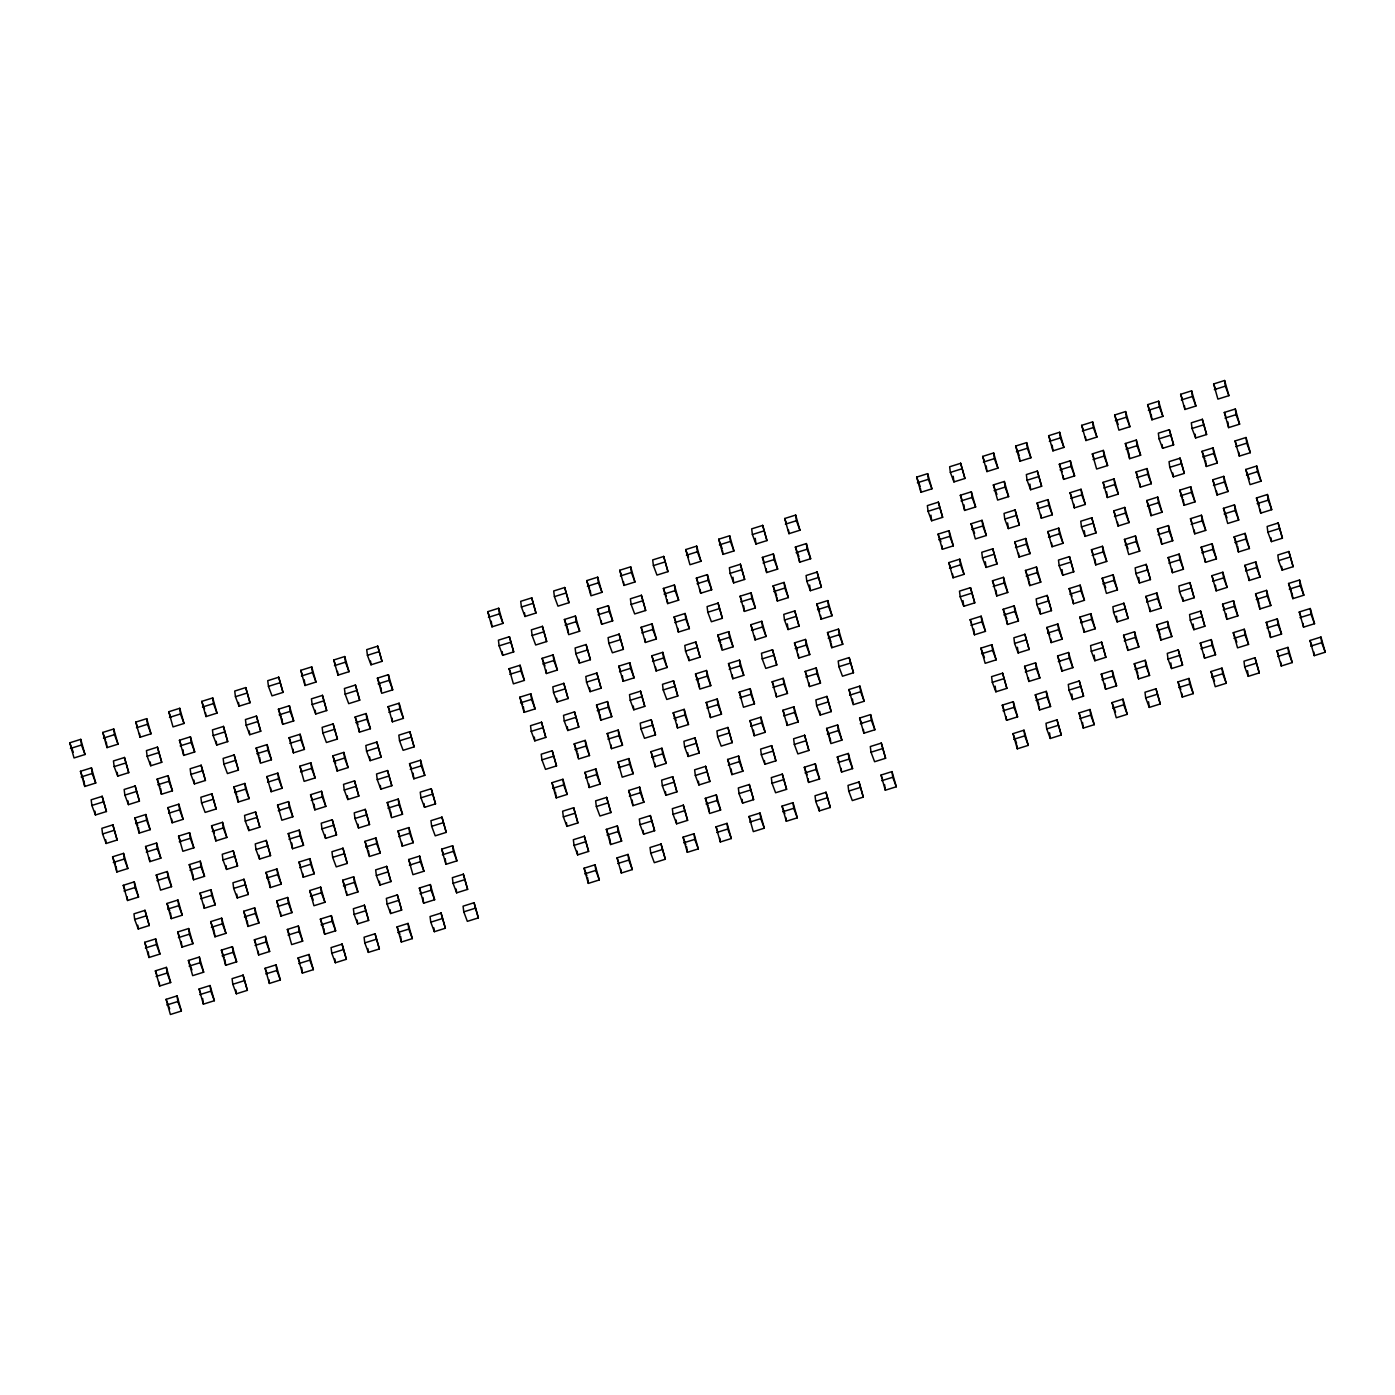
<?xml version="1.0" encoding="UTF-8"?>
<svg xmlns="http://www.w3.org/2000/svg" width="1395" height="1395" viewBox="0 0 1395 1395"><rect width="100%" height="100%" fill="white"/><g stroke="black" fill="none" stroke-linecap="round" stroke-linejoin="round"><path stroke-width="1.5" d="M69.75 742.803L80.753 739.35L85.025 754.503L74.04 757.956L69.75 742.803L73.325 752.306M102.742 732.445L113.745 728.992L118.034 744.163L107.031 747.615L102.742 732.445L105.602 740.047M135.751 722.104L146.737 718.652L151.026 733.805L140.023 737.257L135.751 722.104L137.163 725.906M168.743 711.746L179.746 708.294L184.018 723.464L173.015 726.9L168.743 711.746L170.887 717.448M201.734 701.389L212.737 697.936L217.01 713.107L206.024 716.559L201.734 701.389L204.594 708.991M245.729 687.595L234.726 691.048L235.441 696.698L239.016 706.201L250.019 702.749L245.729 687.595L250.019 702.749M278.721 677.238L267.735 680.69L268.45 686.357L272.008 695.861L283.011 692.408L278.721 677.238L283.011 692.408M300.727 670.332L311.73 666.897L316.002 682.05L304.999 685.503L300.727 670.332L302.157 674.134M333.719 659.992L344.722 656.539L349.012 671.692L338.008 675.145L333.719 659.992L335.149 663.793M377.714 646.181L366.711 649.634L367.426 655.301L371 664.805L382.003 661.352L377.714 646.181L382.003 661.352M487.709 611.69L498.695 608.237L502.985 623.391L491.982 626.843L487.709 611.69L489.139 615.474M531.704 597.88L520.701 601.332L521.416 606.982L524.991 616.485L535.976 613.033L531.704 597.88L535.976 613.033M564.696 587.522L553.693 590.974L554.408 596.642L557.983 606.145L568.986 602.692L564.696 587.522L568.986 602.692M586.685 580.634L597.688 577.181L601.977 592.334L590.974 595.787L586.685 580.634L589.544 588.237M619.694 570.276L630.679 566.823L634.969 581.994L623.966 585.429L619.694 570.276L621.124 574.077M663.689 556.466L652.686 559.918L653.401 565.585L656.975 575.089L667.961 571.636L663.689 556.466L667.961 571.636M685.677 549.578L696.68 546.125L700.97 561.278L689.967 564.731L685.677 549.578L688.537 557.18M718.687 539.22L729.672 535.767L733.962 550.938L722.959 554.39L718.687 539.22L722.244 548.723M762.681 525.427L751.678 528.862L752.393 534.529L755.95 544.033L766.954 540.58L762.681 525.427L766.954 540.58M784.67 518.521L795.673 515.069L799.945 530.222L788.96 533.675L784.67 518.521L786.1 522.323M916.654 477.107L927.658 473.655L931.93 488.825L920.944 492.278L916.654 477.107L920.229 486.611M960.649 463.314L949.646 466.767L950.361 472.417L953.936 481.92L964.939 478.468L960.649 463.314L964.939 478.468M982.655 456.409L993.641 452.956L997.931 468.127L986.928 471.58L982.655 456.409L984.068 460.211M1015.647 446.051L1026.65 442.616L1030.922 457.769L1019.937 461.222L1015.647 446.051L1019.222 455.555M1048.639 435.711L1059.642 432.258L1063.932 447.411L1052.929 450.864L1048.639 435.711L1050.069 439.512M1081.631 425.353L1092.634 421.9L1096.923 437.071L1085.92 440.524L1081.631 425.353L1083.061 429.154M1114.64 415.012L1125.625 411.56L1129.915 426.713L1118.912 430.166L1114.64 415.012L1118.197 424.498M1147.632 404.655L1158.635 401.202L1162.907 416.355L1151.921 419.808L1147.632 404.655L1150.491 412.257M1180.623 394.297L1191.626 390.844L1195.916 406.015L1184.913 409.467L1180.623 394.297L1182.053 398.098M1213.615 383.956L1224.618 380.504L1228.908 395.657L1217.905 399.109L1213.615 383.956L1215.76 389.658M70.465 748.452L81.468 745.017L80.753 739.35M103.457 738.112L114.46 734.659L113.745 728.992M136.466 727.754L147.452 724.301L146.737 718.652M169.458 717.414L180.461 713.961L179.746 708.294M202.449 707.056L213.452 703.603L212.737 697.936M235.441 696.698L246.444 693.245M268.45 686.357L279.436 682.905M301.442 676L312.445 672.547L311.73 666.897M334.434 665.642L345.437 662.189L344.722 656.539M367.426 655.301L378.429 651.849M488.424 617.34L499.41 613.887L498.695 608.237M521.416 606.982L532.419 603.547M554.408 596.642L565.411 593.189M587.4 586.284L598.403 582.831L597.688 577.181M620.409 575.943L631.394 572.491L630.679 566.823M653.401 565.585L664.404 562.133M686.392 555.227L697.395 551.775L696.68 546.125M719.401 544.887L730.387 541.434L729.672 535.767M752.393 534.529L763.396 531.077M785.385 524.171L796.388 520.736L795.673 515.069M917.369 482.775L928.372 479.322L927.658 473.655M950.361 472.417L961.364 468.964M983.37 462.076L994.356 458.624L993.641 452.956M1016.362 451.718L1027.365 448.266L1026.65 442.616M1049.354 441.361L1060.357 437.908L1059.642 432.258M1082.346 431.02L1093.349 427.567L1092.634 421.9M1115.355 420.662L1126.34 417.21L1125.625 411.56M1148.347 410.304L1159.35 406.869L1158.635 401.202M1181.338 399.964L1192.341 396.511L1191.626 390.844M1214.33 389.606L1225.333 386.153L1224.618 380.504M80.457 771.295L91.46 767.86L95.732 783.014L84.746 786.466L80.457 771.295L83.316 778.898M124.451 757.502L113.448 760.955L114.163 766.605L117.738 776.108L128.741 772.656L124.451 757.502L128.741 772.656M157.443 747.145L146.44 750.597L147.155 756.264L150.73 765.768L161.733 762.315L157.443 747.145L161.733 762.315M179.449 740.257L190.435 736.804L194.725 751.957L183.721 755.41L179.449 740.257L180.879 744.058M223.444 726.446L212.441 729.899L213.156 735.566L216.731 745.052L227.716 741.617L223.444 726.446L227.716 741.617M256.436 716.088L245.433 719.541L246.148 725.208L249.722 734.712L260.726 731.259L256.436 716.088L260.726 731.259M278.425 709.201L289.428 705.748L293.717 720.901L282.714 724.354L278.425 709.201L281.284 716.803M322.437 695.39L311.434 698.843L312.149 704.51L315.706 714.013L326.709 710.561L322.437 695.39L326.709 710.561M355.429 685.05L344.425 688.485L345.14 694.152L348.715 703.655L359.701 700.203L355.429 685.05L359.701 700.203M377.417 678.144L388.42 674.692L392.71 689.845L381.707 693.298L377.417 678.144L380.277 685.747M509.402 636.73L498.416 640.183L499.131 645.85L502.688 655.354L513.691 651.901L509.402 636.73L513.691 651.901M542.411 626.39L531.408 629.842L532.123 635.492L535.68 644.996L546.683 641.543L542.411 626.39L546.683 641.543M564.4 619.485L575.403 616.032L579.675 631.203L568.689 634.638L564.4 619.485L567.259 627.087M597.391 609.127L608.394 605.674L612.684 620.845L601.681 624.297L597.391 609.127L598.821 612.928M641.386 595.334L630.4 598.786L631.115 604.436L634.673 613.939L645.676 610.487L641.386 595.334L645.676 610.487M663.392 588.428L674.395 584.976L678.667 600.146L667.682 603.582L663.392 588.428L666.252 596.031M696.384 578.071L707.387 574.635L711.677 589.789L700.674 593.241L696.384 578.071L698.529 583.773M740.379 564.278L729.376 567.73L730.091 573.38L733.665 582.883L744.668 579.431L740.379 564.278L744.668 579.431M762.385 557.372L773.371 553.92L777.66 569.09L766.657 572.543L762.385 557.372L763.815 561.174M795.377 547.032L806.38 543.579L810.652 558.732L799.666 562.185L795.377 547.032L798.951 556.518M938.364 502.165L927.361 505.618L928.076 511.285L931.651 520.771L942.636 517.336L938.364 502.165L942.636 517.336M960.353 495.26L971.356 491.807L975.646 506.978L964.643 510.43L960.353 495.26L961.783 499.061M993.362 484.919L1004.348 481.467L1008.637 496.62L997.634 500.073L993.362 484.919L996.919 494.423M1037.357 471.109L1026.354 474.562L1027.069 480.229L1030.626 489.732L1041.629 486.28L1037.357 471.109L1041.629 486.28M1059.346 464.204L1070.349 460.769L1074.621 475.922L1063.635 479.374L1059.346 464.204L1062.205 471.806M1092.337 453.863L1103.34 450.411L1107.63 465.564L1096.627 469.016L1092.337 453.863L1094.482 459.565M1125.346 443.505L1136.332 440.053L1140.622 455.223L1129.619 458.676L1125.346 443.505L1128.189 451.108M1169.341 429.712L1158.338 433.165L1159.053 438.815L1162.61 448.318L1173.613 444.865L1169.341 429.712L1173.613 444.865M1202.333 419.354L1191.33 422.807L1192.045 428.474L1195.62 437.96L1206.605 434.525L1202.333 419.354L1206.605 434.525M1224.322 412.449L1235.325 408.997L1239.614 424.167L1228.611 427.62L1224.322 412.449L1225.752 416.251M81.172 776.963L92.175 773.51L91.46 767.86M114.163 766.605L125.166 763.17M147.155 756.264L158.158 752.812M180.164 745.906L191.15 742.454L190.435 736.804M213.156 735.566L224.159 732.113M246.148 725.208L257.151 721.756M279.139 714.85L290.143 711.398L289.428 705.748M312.149 704.51L323.152 701.057M345.14 694.152L356.144 690.699M378.132 683.794L389.135 680.359L388.42 674.692M499.131 645.85L510.117 642.397M532.123 635.492L543.126 632.04M565.114 625.134L576.118 621.699L575.403 616.032M598.106 614.794L609.109 611.341L608.394 605.674M631.115 604.436L642.101 600.983M664.107 594.096L675.11 590.643L674.395 584.976M697.099 583.738L708.102 580.285L707.387 574.635M730.091 573.38L741.094 569.927M763.1 563.039L774.086 559.587L773.371 553.92M796.092 552.682L807.095 549.229L806.38 543.579M928.076 511.285L939.079 507.832M961.068 500.927L972.071 497.474L971.356 491.807M994.077 490.569L1005.063 487.117L1004.348 481.467M1027.069 480.229L1038.072 476.776M1060.06 469.871L1071.064 466.418L1070.349 460.769M1093.052 459.513L1104.055 456.078L1103.34 450.411M1126.061 449.173L1137.047 445.72L1136.332 440.053M1159.053 438.815L1170.056 435.362M1192.045 428.474L1203.048 425.022M1225.037 418.116L1236.04 414.664L1235.325 408.997M102.166 796.353L91.163 799.806L91.878 805.473L95.435 814.976L106.438 811.524L102.166 796.353L106.438 811.524M135.158 786.013L124.155 789.465L124.87 795.115L128.445 804.619L139.43 801.166L135.158 786.013L139.43 801.166M157.147 779.107L168.15 775.655L172.439 790.808L161.436 794.261L157.147 779.107L160.006 786.71M201.142 765.297L190.156 768.75L190.871 774.417L194.428 783.92L205.431 780.468L201.142 765.297L205.431 780.468M234.151 754.957L223.148 758.409L223.863 764.059L227.437 773.562L238.423 770.11L234.151 754.957L238.423 770.11M256.139 748.051L267.142 744.599L271.432 759.769L260.429 763.204L256.139 748.051L258.999 755.654M289.131 737.693L300.134 734.241L304.424 749.411L293.421 752.864L289.131 737.693L290.561 741.495M333.126 723.9L322.14 727.353L322.855 733.003L326.413 742.506L337.416 739.054L333.126 723.9L337.416 739.054M355.132 716.995L366.135 713.542L370.407 728.713L359.422 732.166L355.132 716.995L357.992 724.598M388.124 706.637L399.127 703.202L403.417 718.355L392.413 721.808L388.124 706.637L389.554 710.439M509.105 668.693L520.108 665.241L524.398 680.394L513.395 683.846L509.105 668.693L511.25 674.395M542.114 658.335L553.1 654.883L557.39 670.053L546.387 673.506L542.114 658.335L544.957 665.938M586.109 644.542L575.106 647.995L575.821 653.645L579.396 663.148L590.381 659.695L586.109 644.542L590.381 659.695M619.101 634.184L608.098 637.637L608.813 643.304L612.388 652.79L623.391 649.355L619.101 634.184L623.391 649.355M641.107 627.279L652.093 623.827L656.382 638.997L645.379 642.45L641.107 627.279L642.52 631.081M674.099 616.939L685.102 613.486L689.374 628.639L678.371 632.092L674.099 616.939L675.529 620.74M718.094 603.128L707.091 606.581L707.806 612.248L711.38 621.751L722.366 618.299L718.094 603.128L722.366 618.299M740.082 596.223L751.085 592.788L755.375 607.941L744.372 611.394L740.082 596.223L741.512 600.024M773.092 585.883L784.077 582.43L788.367 597.583L777.364 601.036L773.092 585.883L776.649 595.386M817.086 572.072L806.083 575.525L806.798 581.192L810.356 590.695L821.359 587.243L817.086 572.072L821.359 587.243M938.068 534.128L949.071 530.675L953.343 545.829L942.357 549.281L938.068 534.128L940.928 541.731M971.059 523.77L982.063 520.318L986.352 535.488L975.349 538.923L971.059 523.77L974.634 533.274M1015.054 509.96L1004.051 513.412L1004.766 519.079L1008.341 528.583L1019.344 525.13L1015.054 509.96L1019.344 525.13M1037.06 503.072L1048.046 499.619L1052.336 514.772L1041.333 518.225L1037.06 503.072L1038.49 506.873M1070.052 492.714L1081.055 489.261L1085.327 504.432L1074.342 507.885L1070.052 492.714L1072.197 498.416M1103.044 482.356L1114.047 478.921L1118.337 494.074L1107.334 497.527L1103.044 482.356L1104.474 486.157M1136.036 472.016L1147.039 468.563L1151.328 483.716L1140.325 487.169L1136.036 472.016L1137.466 475.817M1180.048 458.205L1169.045 461.658L1169.76 467.325L1173.317 476.828L1184.32 473.376L1180.048 458.205L1184.32 473.376M1202.037 451.317L1213.04 447.865L1217.312 463.018L1206.326 466.471L1202.037 451.317L1204.896 458.92M1235.028 440.959L1246.031 437.507L1250.321 452.678L1239.318 456.113L1235.028 440.959L1236.458 444.761M91.878 805.473L102.881 802.02M124.87 795.115L135.873 791.662M157.862 784.757L168.865 781.322L168.15 775.655M190.871 774.417L201.857 770.964M223.863 764.059L234.866 760.606M256.854 753.718L267.857 750.266L267.142 744.599M289.846 743.361L300.849 739.908L300.134 734.241M322.855 733.003L333.841 729.55M355.847 722.662L366.85 719.21L366.135 713.542M388.839 712.304L399.842 708.852L399.127 703.202M509.82 674.343L520.823 670.908L520.108 665.241M542.829 664.003L553.832 660.55L553.1 654.883M575.821 653.645L586.824 650.192M608.813 643.304L619.816 639.852M641.822 632.946L652.808 629.494L652.093 623.827M674.814 622.588L685.817 619.136L685.102 613.486M707.806 612.248L718.809 608.795M740.797 601.89L751.8 598.438L751.085 592.788M773.806 591.532L784.792 588.08L784.077 582.43M806.798 581.192L817.801 577.739M938.783 539.778L949.786 536.325L949.071 530.675M971.774 529.437L982.778 525.985L982.063 520.318M1004.766 519.079L1015.769 515.627M1037.775 508.722L1048.761 505.269L1048.046 499.619M1070.767 498.381L1081.77 494.929L1081.055 489.261M1103.759 488.023L1114.762 484.571L1114.047 478.921M1136.751 477.665L1147.754 474.23L1147.039 468.563M1169.76 467.325L1180.763 463.872M1202.752 456.967L1213.755 453.514L1213.04 447.865M1235.743 446.627L1246.746 443.174L1246.031 437.507M112.855 824.864L101.87 828.316L102.585 833.966L106.142 843.469L117.145 840.017L112.855 824.864L117.145 840.017M134.862 817.958L145.865 814.506L150.137 829.676L139.151 833.129L134.862 817.958L137.721 825.561M167.853 807.618L178.856 804.165L183.146 819.318L172.143 822.771L167.853 807.618L169.283 811.419M211.848 793.807L200.863 797.26L201.577 802.927L205.135 812.413L216.138 808.978L211.848 793.807L216.138 808.978M233.854 786.902L244.857 783.449L249.13 798.62L238.126 802.073L233.854 786.902L236.697 794.505M266.846 776.562L277.849 773.109L282.121 788.262L271.136 791.715L266.846 776.562L268.276 780.363M299.838 766.204L310.841 762.751L315.13 777.922L304.127 781.357L299.838 766.204L301.983 771.906M332.847 755.846L343.833 752.411L348.122 767.564L337.119 771.016L332.847 755.846L335.689 763.449M376.842 742.053L365.839 745.505L366.554 751.155L370.111 760.659L381.114 757.206L376.842 742.053L381.114 757.206M409.834 731.695L398.83 735.148L399.545 740.815L403.12 750.318L414.106 746.866L409.834 731.695L414.106 746.866M519.812 697.186L530.815 693.751L535.105 708.904L524.101 712.357L519.812 697.186L522.672 704.789M563.807 683.393L552.821 686.846L553.536 692.495L557.093 701.999L568.096 698.546L563.807 683.393L568.096 698.546M596.816 673.035L585.813 676.488L586.528 682.155L590.102 691.658L601.088 688.206L596.816 673.035L601.088 688.206M618.805 666.147L629.808 662.695L634.097 677.848L623.094 681.301L618.805 666.147L620.234 669.949M651.796 655.789L662.799 652.337L667.089 667.507L656.086 670.943L651.796 655.789L653.226 659.591M695.791 641.979L684.806 645.432L685.52 651.099L689.078 660.602L700.081 657.15L695.791 641.979L700.081 657.15M717.797 635.091L728.8 631.639L733.072 646.792L722.087 650.244L717.797 635.091L720.657 642.694M750.789 624.733L761.792 621.281L766.082 636.451L755.079 639.904L750.789 624.733L752.934 630.435M794.784 610.94L783.781 614.375L784.496 620.043L788.07 629.546L799.073 626.093L794.784 610.94L799.073 626.093M816.79 604.035L827.793 600.582L832.065 615.736L821.062 619.188L816.79 604.035L819.632 611.638M948.774 562.621L959.777 559.168L964.05 574.339L953.047 577.792L948.774 562.621L950.919 568.323M992.769 548.828L981.766 552.281L982.481 557.93L986.056 567.434L997.041 563.981L992.769 548.828L997.041 563.981M1014.758 541.923L1025.761 538.47L1030.051 553.641L1019.047 557.076L1014.758 541.923L1016.188 545.724M1047.767 531.565L1058.753 528.13L1063.042 543.283L1052.039 546.735L1047.767 531.565L1049.894 537.267M1091.762 517.772L1080.759 521.224L1081.474 526.874L1085.048 536.378L1096.034 532.925L1091.762 517.772L1096.034 532.925M1113.751 510.866L1124.754 507.414L1129.043 522.584L1118.04 526.037L1113.751 510.866L1115.18 514.668M1146.742 500.526L1157.745 497.073L1162.035 512.227L1151.032 515.679L1146.742 500.526L1150.317 510.012M1179.751 490.168L1190.737 486.715L1195.027 501.869L1184.024 505.321L1179.751 490.168L1182.594 497.771M1212.743 479.81L1223.746 476.358L1228.018 491.528L1217.033 494.981L1212.743 479.81L1214.173 483.612M1245.735 469.47L1256.738 466.017L1261.028 481.17L1250.025 484.623L1245.735 469.47L1249.31 478.973M102.585 833.966L113.57 830.531M135.577 823.625L146.58 820.173L145.865 814.506M168.568 813.268L179.571 809.815L178.856 804.165M201.577 802.927L212.563 799.475M234.569 792.569L245.572 789.117L244.857 783.449M267.561 782.211L278.564 778.759L277.849 773.109M300.553 771.871L311.556 768.418L310.841 762.751M333.562 761.513L344.548 758.06L343.833 752.411M366.554 751.155L377.557 747.703M399.545 740.815L410.548 737.362M520.527 702.853L531.53 699.401L530.815 693.751M553.536 692.495L564.522 689.06M586.528 682.155L597.531 678.702M619.519 671.797L630.523 668.344L629.808 662.695M652.511 661.457L663.514 658.004L662.799 652.337M685.52 651.099L696.506 647.646M718.512 640.741L729.515 637.288L728.8 631.639M751.504 630.4L762.507 626.948L761.792 621.281M784.496 620.043L795.499 616.59M817.505 609.685L828.508 606.25L827.793 600.582M949.489 568.288L960.492 564.836L959.777 559.168M982.481 557.93L993.484 554.478M1015.473 547.59L1026.476 544.137L1025.761 538.47M1048.482 537.232L1059.468 533.779L1058.753 528.13M1081.474 526.874L1092.477 523.421M1114.466 516.534L1125.469 513.081L1124.754 507.414M1147.457 506.176L1158.46 502.723L1157.745 497.073M1180.466 495.818L1191.452 492.383L1190.737 486.715M1213.458 485.477L1224.461 482.025L1223.746 476.358M1246.45 475.12L1257.453 471.667L1256.738 466.017M112.576 856.809L123.562 853.374L127.852 868.527L116.849 871.98L112.576 856.809L115.419 864.412M145.568 846.469L156.571 843.016L160.843 858.169L149.858 861.622L145.568 846.469L146.998 850.27M178.56 836.111L189.563 832.658L193.853 847.829L182.85 851.281L178.56 836.111L180.705 841.813M211.552 825.77L222.555 822.318L226.844 837.471L215.841 840.923L211.552 825.77L214.411 833.356M255.547 811.96L244.561 815.412L245.276 821.08L248.833 830.566L259.836 827.13L255.547 811.96L259.836 827.13M277.553 805.054L288.556 801.602L292.828 816.772L281.842 820.225L277.553 805.054L279.697 810.757M310.544 794.714L321.548 791.261L325.837 806.415L314.834 809.867L310.544 794.714L311.974 798.515M354.539 780.904L343.536 784.356L344.251 790.023L347.826 799.527L358.829 796.074L354.539 780.904L358.829 796.074M387.531 770.563L376.545 773.998L377.26 779.665L380.818 789.169L391.821 785.716L387.531 770.563L391.821 785.716M409.537 763.658L420.54 760.205L424.812 775.358L413.827 778.811L409.537 763.658L410.967 767.459M541.522 722.244L530.519 725.696L531.233 731.364L534.808 740.867L545.811 737.414L541.522 722.244L545.811 737.414M574.513 711.903L563.528 715.356L564.243 721.006L567.8 730.509L578.803 727.057L574.513 711.903L578.803 727.057M596.519 704.998L607.522 701.545L611.795 716.699L600.792 720.151L596.519 704.998L599.379 712.601M640.514 691.188L629.511 694.64L630.226 700.307L633.801 709.811L644.786 706.358L640.514 691.188L644.786 706.358M673.506 680.847L662.503 684.3L663.218 689.95L666.793 699.453L677.796 696L673.506 680.847L677.796 696M695.512 673.942L706.498 670.489L710.787 685.66L699.784 689.095L695.512 673.942L698.354 681.545M728.504 663.584L739.507 660.131L743.779 675.302L732.793 678.755L728.504 663.584L729.934 667.385M772.499 649.791L761.496 653.244L762.211 658.893L765.785 668.397L776.788 664.944L772.499 649.791L776.788 664.944M794.487 642.886L805.49 639.433L809.78 654.604L798.777 658.056L794.487 642.886L797.347 650.489M827.497 632.528L838.482 629.093L842.772 644.246L831.769 647.698L827.497 632.528L831.054 642.031M970.467 587.679L959.481 591.131L960.196 596.798L963.753 606.284L974.756 602.849L970.467 587.679L974.756 602.849M992.473 580.773L1003.476 577.321L1007.748 592.491L996.762 595.944L992.473 580.773L993.903 584.575M1025.465 570.433L1036.468 566.98L1040.757 582.133L1029.754 585.586L1025.465 570.433L1029.039 579.936M1069.459 556.622L1058.474 560.075L1059.189 565.742L1062.746 575.246L1073.749 571.793L1069.459 556.622L1073.749 571.793M1091.465 549.717L1102.468 546.282L1106.741 561.435L1095.738 564.888L1091.465 549.717L1092.895 553.519M1124.457 539.377L1135.46 535.924L1139.732 551.077L1128.747 554.53L1124.457 539.377L1128.032 548.88M1157.449 529.019L1168.452 525.566L1172.742 540.737L1161.739 544.189L1157.449 529.019L1158.879 532.82M1190.458 518.678L1201.444 515.226L1205.733 530.379L1194.73 533.832L1190.458 518.678L1191.871 522.462M1223.45 508.321L1234.453 504.868L1238.725 520.021L1227.722 523.474L1223.45 508.321L1227.007 517.824M1256.442 497.963L1267.445 494.51L1271.717 509.681L1260.731 513.133L1256.442 497.963L1259.301 505.565M113.291 862.476L124.277 859.024L123.562 853.374M146.283 852.118L157.286 848.683L156.571 843.016M179.275 841.778L190.278 838.325L189.563 832.658M212.267 831.42L223.27 827.967L222.555 822.318M245.276 821.08L256.262 817.627M278.268 810.722L289.271 807.269L288.556 801.602M311.259 800.364L322.262 796.911L321.548 791.261M344.251 790.023L355.254 786.571M377.26 779.665L388.246 776.213M410.252 769.308L421.255 765.872L420.54 760.205M531.233 731.364L542.236 727.911M564.243 721.006L575.228 717.553M597.234 710.648L608.237 707.213L607.522 701.545M630.226 700.307L641.229 696.855M663.218 689.95L674.221 686.497M696.227 679.609L707.213 676.156L706.498 670.489M729.219 669.251L740.222 665.799L739.507 660.131M762.211 658.893L773.214 655.441M795.202 648.553L806.205 645.1L805.49 639.433M828.211 638.195L839.197 634.742L838.482 629.093M960.196 596.798L971.182 593.346M993.188 586.441L1004.191 582.988L1003.476 577.321M1026.179 576.083L1037.182 572.63L1036.468 566.98M1059.189 565.742L1070.174 562.29M1092.18 555.384L1103.183 551.932L1102.468 546.282M1125.172 545.026L1136.175 541.591L1135.46 535.924M1158.164 534.686L1169.167 531.233L1168.452 525.566M1191.173 524.328L1202.159 520.876L1201.444 515.226M1224.165 513.97L1235.168 510.535L1234.453 504.868M1257.157 503.63L1268.16 500.177L1267.445 494.51M123.283 885.319L134.269 881.867L138.558 897.037L127.555 900.49L123.283 885.319L124.696 889.121M156.275 874.979L167.278 871.526L171.55 886.679L160.547 890.132L156.275 874.979L158.42 880.663M189.267 864.621L200.27 861.168L204.542 876.322L193.556 879.774L189.267 864.621L192.126 872.224M233.261 850.81L222.258 854.263L222.973 859.93L226.548 869.434L237.551 865.981L233.261 850.81L237.551 865.981M266.253 840.47L255.268 843.923L255.983 849.572L259.54 859.076L270.543 855.623L266.253 840.47L270.543 855.623M288.259 833.565L299.262 830.112L303.535 845.283L292.531 848.718L288.259 833.565L289.689 837.366M332.254 819.754L321.251 823.207L321.966 828.874L325.541 838.378L336.526 834.925L332.254 819.754L336.526 834.925M365.246 809.414L354.243 812.866L354.958 818.516L358.532 828.02L369.535 824.567L365.246 809.414L369.535 824.567M387.252 802.509L398.238 799.056L402.527 814.227L391.524 817.679L387.252 802.509L390.094 810.111M431.247 788.716L420.244 792.151L420.959 797.818L424.533 807.321L435.519 803.869L431.247 788.716L435.519 803.869M552.228 750.754L541.225 754.207L541.94 759.856L545.515 769.36L556.518 765.907L552.228 750.754L556.518 765.907M574.217 743.849L585.22 740.396L589.51 755.567L578.506 759.019L574.217 743.849L577.077 751.452M607.226 733.508L618.212 730.056L622.501 745.209L611.498 748.662L607.226 733.508L608.656 737.31M651.221 719.698L640.218 723.151L640.933 728.8L644.507 738.304L655.493 734.869L651.221 719.698L655.493 734.869M673.21 712.793L684.213 709.34L688.502 724.511L677.499 727.963L673.21 712.793L676.069 720.395M706.219 702.452L717.204 699L721.494 714.153L710.491 717.605L706.219 702.452L707.631 706.254M739.211 692.094L750.214 688.642L754.486 703.812L743.483 707.248L739.211 692.094L741.355 697.796M772.202 681.736L783.205 678.301L787.477 693.454L776.492 696.907L772.202 681.736L773.632 685.538M805.194 671.396L816.197 667.943L820.487 683.097L809.484 686.549L805.194 671.396L807.339 677.098M849.189 657.586L838.203 661.038L838.918 666.705L842.475 676.209L853.478 672.756L849.189 657.586L853.478 672.756M970.188 619.642L981.173 616.189L985.463 631.342L974.46 634.795L970.188 619.642L971.6 623.443M1003.179 609.284L1014.182 605.831L1018.455 621.002L1007.469 624.437L1003.179 609.284L1006.754 618.787M1047.174 595.473L1036.171 598.926L1036.886 604.593L1040.461 614.096L1051.464 610.644L1047.174 595.473L1051.464 610.644M1069.163 588.585L1080.166 585.133L1084.456 600.286L1073.452 603.739L1069.163 588.585L1072.023 596.188M1102.172 578.227L1113.158 574.775L1117.447 589.945L1106.444 593.398L1102.172 578.227L1105.729 587.731M1146.167 564.434L1135.164 567.87L1135.879 573.537L1139.453 583.04L1150.439 579.588L1146.167 564.434L1150.439 579.588M1168.156 557.529L1179.159 554.077L1183.448 569.23L1172.445 572.682L1168.156 557.529L1169.585 561.331M1201.147 547.171L1212.15 543.719L1216.44 558.889L1205.437 562.342L1201.147 547.171L1203.292 552.873M1234.156 536.831L1245.142 533.378L1249.432 548.531L1238.429 551.984L1234.156 536.831L1236.999 544.416M1278.151 523.02L1267.148 526.473L1267.863 532.14L1271.438 541.626L1282.424 538.191L1278.151 523.02L1282.424 538.191M123.998 890.986L134.984 887.534L134.269 881.867M156.99 880.629L167.993 877.176L167.278 871.526M189.982 870.271L200.985 866.836L200.27 861.168M222.973 859.93L233.976 856.478M255.983 849.572L266.968 846.12M288.974 839.232L299.977 835.779L299.262 830.112M321.966 828.874L332.969 825.422M354.958 818.516L365.961 815.064M387.967 808.176L398.953 804.723L398.238 799.056M420.959 797.818L431.962 794.365M541.94 759.856L552.943 756.421M574.932 749.516L585.935 746.063L585.22 740.396M607.941 739.158L618.927 735.706L618.212 730.056M640.933 728.8L651.936 725.365M673.924 718.46L684.928 715.007L684.213 709.34M706.934 708.102L717.919 704.649L717.204 699M739.925 697.762L750.928 694.309L750.214 688.642M772.917 687.404L783.92 683.951L783.205 678.301M805.909 677.046L816.912 673.593L816.197 667.943M838.918 666.705L849.904 663.253M970.903 625.291L981.888 621.839L981.173 616.189M1003.894 614.951L1014.897 611.498L1014.182 605.831M1036.886 604.593L1047.889 601.14M1069.878 594.235L1080.881 590.783L1080.166 585.133M1102.887 583.895L1113.873 580.442L1113.158 574.775M1135.879 573.537L1146.882 570.084M1168.87 563.179L1179.874 559.744L1179.159 554.077M1201.862 552.838L1212.865 549.386L1212.15 543.719M1234.871 542.481L1245.857 539.028L1245.142 533.378M1267.863 532.14L1278.866 528.688M144.975 910.377L133.972 913.83L134.687 919.479L138.262 928.983L149.265 925.53L144.975 910.377L149.265 925.53M166.982 903.472L177.967 900.019L182.257 915.19L171.254 918.642L166.982 903.472L169.824 911.074M199.973 893.131L210.976 889.679L215.248 904.832L204.263 908.284L199.973 893.131L201.403 896.915M243.968 879.321L232.965 882.773L233.68 888.423L237.255 897.927L248.258 894.474L243.968 879.321L248.258 894.474M265.957 872.416L276.96 868.963L281.249 884.134L270.246 887.586L265.957 872.416L268.816 880.018M298.966 862.075L309.952 858.622L314.241 873.776L303.238 877.228L298.966 862.075L300.396 865.876M342.961 848.265L331.958 851.717L332.673 857.384L336.247 866.87L347.233 863.435L342.961 848.265L347.233 863.435M364.949 841.359L375.952 837.924L380.242 853.077L369.239 856.53L364.949 841.359L367.809 848.962M397.959 831.019L408.944 827.566L413.234 842.719L402.231 846.172L397.959 831.019L399.371 834.82M441.953 817.208L430.95 820.661L431.665 826.328L435.223 835.832L446.226 832.379L441.953 817.208L446.226 832.379M551.932 782.7L562.935 779.264L567.207 794.418L556.221 797.87L551.932 782.7L554.792 790.302M584.923 772.359L595.927 768.907L600.216 784.06L589.213 787.512L584.923 772.359L586.353 776.161M617.933 762.001L628.918 758.549L633.208 773.719L622.205 777.172L617.933 762.001L620.06 767.703M650.924 751.661L661.928 748.208L666.2 763.361L655.214 766.814L650.924 751.661L653.784 759.246M694.919 737.85L683.916 741.303L684.631 746.97L688.206 756.456L699.209 753.021L694.919 737.85L699.209 753.021M727.911 727.492L716.908 730.945L717.623 736.612L721.198 746.116L732.201 742.663L727.911 727.492L732.201 742.663M749.917 720.605L760.903 717.152L765.192 732.305L754.189 735.758L749.917 720.605L751.347 724.406M782.909 710.247L793.912 706.794L798.184 721.965L787.198 725.417L782.909 710.247L784.339 714.048M826.904 696.454L815.901 699.889L816.616 705.556L820.19 715.06L831.193 711.607L826.904 696.454L831.193 711.607M848.892 689.548L859.895 686.096L864.185 701.249L853.182 704.702L848.892 689.548L850.322 693.35M980.894 648.134L991.88 644.682L996.169 659.852L985.166 663.305L980.894 648.134L984.451 657.638M1024.889 634.341L1013.886 637.794L1014.601 643.444L1018.158 652.947L1029.161 649.495L1024.889 634.341L1029.161 649.495M1046.878 627.436L1057.881 623.983L1062.153 639.154L1051.167 642.589L1046.878 627.436L1049.737 635.039M1079.869 617.078L1090.873 613.643L1095.162 628.796L1084.159 632.249L1079.869 617.078L1082.014 622.78M1123.864 603.285L1112.879 606.738L1113.594 612.388L1117.151 621.891L1128.154 618.438L1123.864 603.285L1128.154 618.438M1145.87 596.38L1156.874 592.927L1161.146 608.098L1150.143 611.551L1145.87 596.38L1147.3 600.181M1189.865 582.587L1178.862 586.022L1179.577 591.689L1183.152 601.193L1194.137 597.74L1189.865 582.587L1194.137 597.74M1211.854 575.682L1222.857 572.229L1227.147 587.382L1216.144 590.835L1211.854 575.682L1213.284 579.483M1244.863 565.324L1255.849 561.871L1260.138 577.042L1249.135 580.494L1244.863 565.324L1246.276 569.125M1288.858 551.531L1277.855 554.983L1278.57 560.633L1282.144 570.136L1293.13 566.684L1288.858 551.531L1293.13 566.684M134.687 919.479L145.69 916.027M167.696 909.139L178.682 905.686L177.967 900.019M200.688 898.781L211.691 895.328L210.976 889.679M233.68 888.423L244.683 884.988M266.672 878.083L277.675 874.63L276.96 868.963M299.681 867.725L310.684 864.272L309.952 858.622M332.673 857.384L343.676 853.932M365.664 847.027L376.667 843.574L375.952 837.924M398.674 836.669L409.659 833.216L408.944 827.566M431.665 826.328L442.668 822.876M552.647 788.367L563.65 784.914L562.935 779.264M585.638 778.009L596.642 774.574L595.927 768.907M618.648 767.668L629.633 764.216L628.918 758.549M651.639 757.311L662.642 753.858L661.928 748.208M684.631 746.97L695.634 743.518M717.623 736.612L728.626 733.16M750.632 726.254L761.618 722.802L760.903 717.152M783.624 715.914L794.627 712.461L793.912 706.794M816.616 705.556L827.619 702.103M849.607 695.198L860.61 691.746L859.895 686.096M981.609 653.802L992.595 650.349L991.88 644.682M1014.601 643.444L1025.604 639.991M1047.593 633.103L1058.596 629.651L1057.881 623.983M1080.584 622.745L1091.587 619.293L1090.873 613.643M1113.594 612.388L1124.579 608.935M1146.585 602.047L1157.588 598.594L1156.874 592.927M1179.577 591.689L1190.58 588.237M1212.569 581.331L1223.572 577.896L1222.857 572.229M1245.578 570.991L1256.564 567.538L1255.849 561.871M1278.57 560.633L1289.573 557.18M144.679 942.322L155.682 938.887L159.972 954.04L148.969 957.493L144.679 942.322L146.109 946.124M177.688 931.982L188.674 928.529L192.963 943.683L181.96 947.135L177.688 931.982L179.101 935.783M210.68 921.624L221.683 918.172L225.955 933.342L214.952 936.795L210.68 921.624L214.237 931.128M243.672 911.284L254.675 907.831L258.964 922.984L247.961 926.437L243.672 911.284L246.531 918.869M276.663 900.926L287.666 897.473L291.956 912.644L280.953 916.079L276.663 900.926L278.093 904.727M309.673 890.568L320.658 887.115L324.948 902.286L313.945 905.739L309.673 890.568L313.23 900.071M342.664 880.228L353.667 876.775L357.94 891.928L346.954 895.381L342.664 880.228L345.524 887.83M386.659 866.417L375.656 869.87L376.371 875.537L379.946 885.04L390.949 881.588L386.659 866.417L390.949 881.588M408.648 859.512L419.651 856.077L423.94 871.23L412.937 874.682L408.648 859.512L410.793 865.214M441.657 849.171L452.643 845.719L456.932 860.872L445.929 864.325L441.657 849.171L443.087 852.973M573.641 807.757L562.638 811.21L563.353 816.877L566.928 826.381L577.914 822.928L573.641 807.757L577.914 822.928M606.633 797.417L595.63 800.852L596.345 806.519L599.92 816.023L610.923 812.57L606.633 797.417L610.923 812.57M628.639 790.512L639.625 787.059L643.915 802.212L632.911 805.665L628.639 790.512L630.052 794.313M672.634 776.701L661.631 780.154L662.346 785.821L665.903 795.324L676.906 791.872L672.634 776.701L676.906 791.872M705.626 766.361L694.623 769.813L695.338 775.463L698.912 784.966L709.898 781.514L705.626 766.361L709.898 781.514M727.615 759.455L738.618 756.003L742.907 771.173L731.904 774.609L727.615 759.455L729.044 763.257M771.609 745.645L760.624 749.098L761.339 754.765L764.896 764.268L775.899 760.816L771.609 745.645L775.899 760.816M804.619 735.304L793.615 738.757L794.33 744.407L797.888 753.91L808.891 750.458L804.619 735.304L808.891 750.458M826.607 728.399L837.61 724.947L841.9 740.117L830.897 743.57L826.607 728.399L829.467 736.002M859.599 718.041L870.602 714.606L874.892 729.759L863.889 733.212L859.599 718.041L861.744 723.743M1002.587 673.192L991.583 676.645L992.298 682.312L995.873 691.798L1006.876 688.363L1002.587 673.192L1006.876 688.363M1024.593 666.287L1035.578 662.834L1039.868 678.005L1028.865 681.457L1024.593 666.287L1026.022 670.088M1057.584 655.946L1068.587 652.494L1072.86 667.647L1061.874 671.1L1057.584 655.946L1059.729 661.649M1101.579 642.136L1090.576 645.589L1091.291 651.256L1094.866 660.759L1105.869 657.307L1101.579 642.136L1105.869 657.307M1123.568 635.231L1134.571 631.795L1138.861 646.949L1127.857 650.401L1123.568 635.231L1124.998 639.032M1156.577 624.89L1167.563 621.438L1171.852 636.591L1160.849 640.043L1156.577 624.89L1160.134 634.394M1200.572 611.08L1189.569 614.532L1190.284 620.2L1193.858 629.703L1204.844 626.25L1200.572 611.08L1204.844 626.25M1222.561 604.192L1233.564 600.739L1237.853 615.892L1226.85 619.345L1222.561 604.192L1223.99 607.976M1255.57 593.834L1266.555 590.381L1270.845 605.535L1259.842 608.987L1255.57 593.834L1259.127 603.337M1288.562 583.476L1299.565 580.024L1303.837 595.194L1292.834 598.647L1288.562 583.476L1291.421 591.079M145.394 947.99L156.397 944.537L155.682 938.887M178.403 937.632L189.389 934.197L188.674 928.529M211.395 927.291L222.398 923.839L221.683 918.172M244.387 916.933L255.39 913.481L254.675 907.831M277.378 906.593L288.381 903.14L287.666 897.473M310.387 896.235L321.373 892.783L320.658 887.115M343.379 885.877L354.382 882.425L353.667 876.775M376.371 875.537L387.374 872.084M409.363 865.179L420.366 861.726L419.651 856.077M442.372 854.821L453.358 851.368L452.643 845.719M563.353 816.877L574.356 813.424M596.345 806.519L607.348 803.067M629.354 796.161L640.34 792.726L639.625 787.059M662.346 785.821L673.349 782.368M695.338 775.463L706.341 772.01M728.329 765.123L739.333 761.67L738.618 756.003M761.339 754.765L772.324 751.312M794.33 744.407L805.333 740.954M827.322 734.066L838.325 730.614L837.61 724.947M860.314 723.709L871.317 720.256L870.602 714.606M992.298 682.312L1003.301 678.859M1025.308 671.954L1036.293 668.501L1035.578 662.834M1058.299 661.596L1069.302 658.144L1068.587 652.494M1091.291 651.256L1102.294 647.803M1124.283 640.898L1135.286 637.445L1134.571 631.795M1157.292 630.54L1168.295 627.087L1167.563 621.438M1190.284 620.2L1201.287 616.747M1223.275 609.842L1234.279 606.389L1233.564 600.739M1256.285 599.484L1267.27 596.049L1266.555 590.381M1289.276 589.143L1300.279 585.691L1299.565 580.024M155.386 970.833L166.389 967.38L170.678 982.551L159.675 986.003L155.386 970.833L156.815 974.634M188.395 960.475L199.38 957.04L203.67 972.193L192.667 975.646L188.395 960.475L191.952 969.978M221.386 950.134L232.39 946.682L236.662 961.835L225.659 965.288L221.386 950.134L224.229 957.737M254.378 939.777L265.381 936.324L269.653 951.495L258.668 954.947L254.378 939.777L255.808 943.578M287.37 929.436L298.373 925.984L302.663 941.137L291.66 944.589L287.37 929.436L289.515 935.138M320.379 919.078L331.365 915.626L335.654 930.796L324.651 934.231L320.379 919.078L323.221 926.681M364.374 905.268L353.371 908.72L354.086 914.388L357.643 923.891L368.646 920.438L364.374 905.268L368.646 920.438M397.366 894.927L386.363 898.38L387.078 904.03L390.652 913.533L401.638 910.081L397.366 894.927L401.638 910.081M419.354 888.022L430.358 884.569L434.647 899.74L423.644 903.193L419.354 888.022L420.784 891.823M463.349 874.229L452.364 877.664L453.079 883.331L456.636 892.835L467.639 889.382L463.349 874.229L467.639 889.382M584.348 836.268L573.345 839.72L574.06 845.37L577.635 854.873L588.62 851.421L584.348 836.268L588.62 851.421M606.337 829.362L617.34 825.91L621.629 841.08L610.626 844.533L606.337 829.362L609.197 836.965M650.332 815.569L639.328 819.022L640.043 824.672L643.618 834.175L654.621 830.722L650.332 815.569L654.621 830.722M683.323 805.211L672.338 808.664L673.053 814.314L676.61 823.817L687.613 820.365L683.323 805.211L687.613 820.365M705.329 798.306L716.332 794.854L720.605 810.024L709.619 813.477L705.329 798.306L708.189 805.909M749.324 784.513L738.321 787.966L739.036 793.615L742.611 803.119L753.614 799.666L749.324 784.513L753.614 799.666M782.316 774.155L771.313 777.608L772.028 783.275L775.603 792.761L786.606 789.326L782.316 774.155L786.606 789.326M804.322 767.25L815.325 763.797L819.597 778.968L808.594 782.421L804.322 767.25L807.164 774.853M837.314 756.91L848.317 753.457L852.589 768.61L841.603 772.063L837.314 756.91L838.744 760.711M881.309 743.099L870.306 746.552L871.021 752.219L874.595 761.722L885.598 758.27L881.309 743.099L885.598 758.27M1002.29 705.155L1013.293 701.702L1017.583 716.856L1006.58 720.308L1002.29 705.155L1003.72 708.956M1035.299 694.797L1046.285 691.345L1050.574 706.515L1039.571 709.95L1035.299 694.797L1038.856 704.301M1079.294 680.987L1068.291 684.439L1069.006 690.106L1072.563 699.61L1083.566 696.157L1079.294 680.987L1083.566 696.157M1101.283 674.099L1112.286 670.646L1116.575 685.799L1105.572 689.252L1101.283 674.099L1102.713 677.9M1134.274 663.741L1145.278 660.288L1149.567 675.459L1138.564 678.912L1134.274 663.741L1137.849 673.244M1178.269 649.948L1167.284 653.383L1167.999 659.05L1171.556 668.554L1182.559 665.101L1178.269 649.948L1182.559 665.101M1200.275 643.043L1211.278 639.59L1215.551 654.743L1204.565 658.196L1200.275 643.043L1201.705 646.844M1233.267 632.685L1244.27 629.232L1248.56 644.403L1237.557 647.855L1233.267 632.685L1236.842 642.188M1266.259 622.344L1277.262 618.892L1281.552 634.045L1270.549 637.498L1266.259 622.344L1267.689 626.128M1299.268 611.986L1310.254 608.534L1314.543 623.704L1303.54 627.14L1299.268 611.986L1300.698 615.788M156.1 976.5L167.104 973.047L166.389 967.38M189.11 966.142L200.095 962.69L199.38 957.04M222.101 955.784L233.105 952.349L232.39 946.682M255.093 945.444L266.096 941.991L265.381 936.324M288.085 935.086L299.088 931.633L298.373 925.984M321.094 924.745L332.08 921.293L331.365 915.626M354.086 914.388L365.089 910.935M387.078 904.03L398.081 900.577M420.069 893.689L431.072 890.237L430.358 884.569M453.079 883.331L464.064 879.879M574.06 845.37L585.063 841.917M607.052 835.03L618.055 831.577L617.34 825.91M640.043 824.672L651.047 821.219M673.053 814.314L684.038 810.879M706.044 803.973L717.047 800.521L716.332 794.854M739.036 793.615L750.039 790.163M772.028 783.275L783.031 779.822M805.037 772.917L816.04 769.465L815.325 763.797M838.029 762.559L849.032 759.107L848.317 753.457M871.021 752.219L882.024 748.766M1003.005 710.805L1014.008 707.352L1013.293 701.702M1036.014 700.464L1047 697.012L1046.285 691.345M1069.006 690.106L1080.009 686.654M1101.998 679.749L1113.001 676.296L1112.286 670.646M1134.989 669.408L1145.993 665.956L1145.278 660.288M1167.999 659.05L1178.984 655.598M1200.99 648.692L1211.993 645.257L1211.278 639.59M1233.982 638.352L1244.985 634.899L1244.27 629.232M1266.974 627.994L1277.977 624.542L1277.262 618.892M1299.983 617.636L1310.969 614.201L1310.254 608.534M166.092 999.343L177.095 995.89L181.385 1011.044L170.382 1014.496L166.092 999.343L169.667 1008.847M199.084 988.985L210.087 985.533L214.377 1000.703L203.374 1004.156L199.084 988.985L200.514 992.787M243.079 975.192L232.093 978.645L232.808 984.295L236.365 993.798L247.368 990.345L243.079 975.192L247.368 990.345M265.085 968.287L276.088 964.834L280.36 979.987L269.374 983.44L265.085 968.287L267.23 973.989M298.077 957.929L309.08 954.476L313.369 969.647L302.366 973.1L298.077 957.929L299.506 961.73M342.071 944.136L331.068 947.589L331.783 953.238L335.358 962.742L346.361 959.289L342.071 944.136L346.361 959.289M375.063 933.778L364.078 937.231L364.792 942.898L368.35 952.384L379.353 948.949L375.063 933.778L379.353 948.949M397.069 926.873L408.072 923.42L412.345 938.591L401.359 942.043L397.069 926.873L399.929 934.476M441.064 913.08L430.061 916.532L430.776 922.182L434.351 931.686L445.354 928.233L441.064 913.08L445.354 928.233M474.056 902.722L463.07 906.175L463.785 911.842L467.342 921.345L478.345 917.893L474.056 902.722L478.345 917.893M584.052 868.213L595.055 864.778L599.327 879.931L588.324 883.384L584.052 868.213L586.911 875.816M617.043 857.873L628.046 854.42L632.319 869.573L621.333 873.026L617.043 857.873L618.473 861.674M661.038 844.062L650.035 847.515L650.75 853.182L654.325 862.685L665.328 859.233L661.038 844.062L665.328 859.233M683.044 837.174L694.03 833.722L698.32 848.875L687.317 852.328L683.044 837.174L685.887 844.76M716.036 826.817L727.039 823.364L731.311 838.534L720.326 841.97L716.036 826.817L717.466 830.618M749.028 816.459L760.031 813.006L764.32 828.177L753.317 831.629L749.028 816.459L751.173 822.161M782.02 806.118L793.023 802.666L797.312 817.819L786.309 821.271L782.02 806.118L784.879 813.721M826.014 792.308L815.029 795.76L815.744 801.428L819.301 810.913L830.304 807.478L826.014 792.308L830.304 807.478M859.024 781.967L848.02 785.402L848.735 791.07L852.31 800.573L863.296 797.12L859.024 781.967L863.296 797.12M881.012 775.062L892.015 771.609L896.305 786.763L885.302 790.215L881.012 775.062L882.442 778.863M1012.997 733.648L1024 730.195L1028.289 745.366L1017.286 748.819L1012.997 733.648L1016.571 743.151M1056.991 719.855L1045.988 723.308L1046.721 728.957L1050.278 738.461L1061.281 735.008L1056.991 719.855L1061.281 735.008M1078.998 712.95L1090.001 709.497L1094.273 724.668L1083.27 728.103L1078.998 712.95L1080.428 716.751M1111.989 702.592L1122.992 699.139L1127.265 714.31L1116.279 717.762L1111.989 702.592L1115.564 712.095M1155.984 688.799L1144.981 692.251L1145.696 697.901L1149.271 707.404L1160.274 703.952L1155.984 688.799L1160.274 703.952M1177.99 681.893L1188.976 678.441L1193.266 693.611L1182.263 697.064L1177.99 681.893L1180.833 689.496M1210.982 671.536L1221.985 668.1L1226.257 683.254L1215.254 686.706L1210.982 671.536L1214.539 681.039M1254.977 657.742L1243.974 661.195L1244.689 666.845L1248.263 676.348L1259.249 672.896L1254.977 657.742L1259.249 672.896M1276.966 650.837L1287.969 647.385L1292.258 662.555L1281.255 666.008L1276.966 650.837L1278.395 654.639M1309.975 640.497L1320.96 637.044L1325.25 652.197L1314.247 655.65L1309.975 640.497L1312.102 646.199M166.807 1004.993L177.81 1001.54L177.095 995.89M199.799 994.652L210.802 991.2L210.087 985.533M232.808 984.295L243.794 980.842M265.8 973.937L276.803 970.501L276.088 964.834M298.792 963.596L309.795 960.144L309.08 954.476M331.783 953.238L342.786 949.786M364.792 942.898L375.778 939.445M397.784 932.54L408.787 929.087L408.072 923.42M430.776 922.182L441.779 918.73M463.785 911.842L474.771 908.389M584.767 873.88L595.77 870.428L595.055 864.778M617.758 863.522L628.761 860.087L628.046 854.42M650.75 853.182L661.753 849.729M683.759 842.824L694.745 839.371L694.03 833.722M716.751 832.484L727.754 829.031L727.039 823.364M749.743 822.126L760.746 818.673L760.031 813.006M782.734 811.768L793.738 808.315L793.023 802.666M815.744 801.428L826.729 797.975M848.735 791.07L859.739 787.617M881.727 780.712L892.73 777.259L892.015 771.609M1013.712 739.315L1024.715 735.862L1024 730.195M1046.721 728.957L1057.706 725.505M1079.713 718.617L1090.716 715.164L1090.001 709.497M1112.704 708.259L1123.707 704.806L1122.992 699.139M1145.696 697.901L1156.699 694.448M1178.705 687.561L1189.691 684.108L1188.976 678.441M1211.697 677.203L1222.7 673.75L1221.985 668.1M1244.689 666.845L1255.692 663.41M1277.68 656.504L1288.684 653.052L1287.969 647.385M1310.69 646.147L1321.675 642.694L1320.96 637.044M1225.333 386.153L1228.908 395.657M1236.04 414.664L1239.614 424.167M1246.746 443.174L1250.321 452.678M1257.453 471.667L1261.028 481.17M1268.16 500.177L1271.717 509.681M1300.279 585.691L1303.837 595.194M1310.969 614.201L1314.543 623.704M1321.675 642.694L1325.25 652.197M1192.341 396.511L1195.916 406.015M1213.755 453.514L1217.312 463.018M1224.461 482.025L1228.018 491.528M1235.168 510.535L1238.725 520.021M1245.857 539.028L1249.432 548.531M1256.564 567.538L1260.138 577.042M1267.27 596.049L1270.845 605.535M1277.977 624.542L1281.552 634.045M1288.684 653.052L1292.258 662.555M1159.35 406.869L1162.907 416.355M1191.452 492.383L1195.027 501.869M1202.159 520.876L1205.733 530.379M1212.865 549.386L1216.44 558.889M1223.572 577.896L1227.147 587.382M1234.279 606.389L1237.853 615.892M1244.985 634.899L1248.56 644.403M1126.34 417.21L1129.915 426.713M1137.047 445.72L1140.622 455.223M1147.754 474.23L1151.328 483.716M1158.46 502.723L1162.035 512.227M1169.167 531.233L1172.742 540.737M1179.874 559.744L1183.448 569.23M1211.993 645.257L1215.551 654.743M1222.7 673.75L1226.257 683.254M1093.349 427.567L1096.923 437.071M1104.055 456.078L1107.63 465.564M1114.762 484.571L1118.337 494.074M1125.469 513.081L1129.043 522.584M1136.175 541.591L1139.732 551.077M1157.588 598.594L1161.146 608.098M1168.295 627.087L1171.852 636.591M1189.691 684.108L1193.266 693.611M1060.357 437.908L1063.932 447.411M1071.064 466.418L1074.621 475.922M1081.77 494.929L1085.327 504.432M1103.183 551.932L1106.741 561.435M1113.873 580.442L1117.447 589.945M1135.286 637.445L1138.861 646.949M1145.993 665.956L1149.567 675.459M1027.365 448.266L1030.922 457.769M1048.761 505.269L1052.336 514.772M1059.468 533.779L1063.042 543.283M1080.881 590.783L1084.456 600.286M1091.587 619.293L1095.162 628.796M1113.001 676.296L1116.575 685.799M1123.707 704.806L1127.265 714.31M994.356 458.624L997.931 468.127M1005.063 487.117L1008.637 496.62M1026.476 544.137L1030.051 553.641M1037.182 572.63L1040.757 582.133M1058.596 629.651L1062.153 639.154M1069.302 658.144L1072.86 667.647M1090.716 715.164L1094.273 724.668M972.071 497.474L975.646 506.978M982.778 525.985L986.352 535.488M1004.191 582.988L1007.748 592.491M1014.897 611.498L1018.455 621.002M1036.293 668.501L1039.868 678.005M1047 697.012L1050.574 706.515M928.372 479.322L931.93 488.825M949.786 536.325L953.343 545.829M960.492 564.836L964.05 574.339M981.888 621.839L985.463 631.342M992.595 650.349L996.169 659.852M1014.008 707.352L1017.583 716.856M1024.715 735.862L1028.289 745.366M796.388 520.736L799.945 530.222M807.095 549.229L810.652 558.732M828.508 606.25L832.065 615.736M839.197 634.742L842.772 644.246M860.61 691.746L864.185 701.249M871.317 720.256L874.892 729.759M892.73 777.259L896.305 786.763M774.086 559.587L777.66 569.09M784.792 588.08L788.367 597.583M806.205 645.1L809.78 654.604M816.912 673.593L820.487 683.097M838.325 730.614L841.9 740.117M849.032 759.107L852.589 768.61M730.387 541.434L733.962 550.938M751.8 598.438L755.375 607.941M762.507 626.948L766.082 636.451M783.92 683.951L787.477 693.454M794.627 712.461L798.184 721.965M816.04 769.465L819.597 778.968M697.395 551.775L700.97 561.278M708.102 580.285L711.677 589.789M729.515 637.288L733.072 646.792M740.222 665.799L743.779 675.302M750.928 694.309L754.486 703.812M761.618 722.802L765.192 732.305M793.738 808.315L797.312 817.819M675.11 590.643L678.667 600.146M685.817 619.136L689.374 628.639M707.213 676.156L710.787 685.66M717.919 704.649L721.494 714.153M739.333 761.67L742.907 771.173M760.746 818.673L764.32 828.177M631.394 572.491L634.969 581.994M652.808 629.494L656.382 638.997M663.514 658.004L667.089 667.507M684.928 715.007L688.502 724.511M717.047 800.521L720.605 810.024M727.754 829.031L731.311 838.534M598.403 582.831L601.977 592.334M609.109 611.341L612.684 620.845M630.523 668.344L634.097 677.848M662.642 753.858L666.2 763.361M694.745 839.371L698.32 848.875M576.118 621.699L579.675 631.203M608.237 707.213L611.795 716.699M618.927 735.706L622.501 745.209M629.633 764.216L633.208 773.719M640.34 792.726L643.915 802.212M553.832 660.55L557.39 670.053M585.935 746.063L589.51 755.567M596.642 774.574L600.216 784.06M618.055 831.577L621.629 841.08M628.761 860.087L632.319 869.573M499.41 613.887L502.985 623.391M520.823 670.908L524.398 680.394M531.53 699.401L535.105 708.904M563.65 784.914L567.207 794.418M595.77 870.428L599.327 879.931M389.135 680.359L392.71 689.845M399.842 708.852L403.417 718.355M421.255 765.872L424.812 775.358M453.358 851.368L456.932 860.872M345.437 662.189L349.012 671.692M366.85 719.21L370.407 728.713M398.953 804.723L402.527 814.227M409.659 833.216L413.234 842.719M420.366 861.726L423.94 871.23M431.072 890.237L434.647 899.74M312.445 672.547L316.002 682.05M344.548 758.06L348.122 767.564M376.667 843.574L380.242 853.077M408.787 929.087L412.345 938.591M290.143 711.398L293.717 720.901M300.849 739.908L304.424 749.411M311.556 768.418L315.13 777.922M322.262 796.911L325.837 806.415M354.382 882.425L357.94 891.928M267.857 750.266L271.432 759.769M278.564 778.759L282.121 788.262M289.271 807.269L292.828 816.772M299.977 835.779L303.535 845.283M310.684 864.272L314.241 873.776M321.373 892.783L324.948 902.286M332.08 921.293L335.654 930.796M213.452 703.603L217.01 713.107M245.572 789.117L249.13 798.62M277.675 874.63L281.249 884.134M288.381 903.14L291.956 912.644M299.088 931.633L302.663 941.137M309.795 960.144L313.369 969.647M180.461 713.961L184.018 723.464M191.15 742.454L194.725 751.957M223.27 827.967L226.844 837.471M255.39 913.481L258.964 922.984M266.096 941.991L269.653 951.495M276.803 970.501L280.36 979.987M147.452 724.301L151.026 733.805M168.865 781.322L172.439 790.808M179.571 809.815L183.146 819.318M190.278 838.325L193.853 847.829M200.985 866.836L204.542 876.322M211.691 895.328L215.248 904.832M222.398 923.839L225.955 933.342M233.105 952.349L236.662 961.835M114.46 734.659L118.034 744.163M146.58 820.173L150.137 829.676M157.286 848.683L160.843 858.169M167.993 877.176L171.55 886.679M178.682 905.686L182.257 915.19M189.389 934.197L192.963 943.683M200.095 962.69L203.67 972.193M210.802 991.2L214.377 1000.703M81.468 745.017L85.025 754.503M92.175 773.51L95.732 783.014M124.277 859.024L127.852 868.527M134.984 887.534L138.558 897.037M156.397 944.537L159.972 954.04M167.104 973.047L170.678 982.551M177.81 1001.54L181.385 1011.044M1313.776 651.883L1314.247 655.65M1303.069 623.373L1303.54 627.14M1292.119 592.98L1292.834 598.647M1281.656 566.37L1282.144 570.136M1270.95 537.86L1271.438 541.626M1280.784 662.224L1281.255 666.008M1260.243 509.349L1260.731 513.133M1269.834 631.83L1270.549 637.498M1259.371 605.221L1259.842 608.987M1238.847 452.346L1239.318 456.113M1248.665 576.71L1249.135 580.494M1227.896 421.953L1228.611 427.62M1237.714 546.317L1238.429 551.984M1247.549 670.699L1248.263 676.348M1216.545 491.197L1217.033 494.981M1226.135 613.678L1226.85 619.345M1205.611 460.803L1206.326 466.471M1215.429 585.185L1216.144 590.835M1195.131 434.194L1195.62 437.96M1204.966 558.558L1205.437 562.342M1184.442 405.683L1184.913 409.467M1194.259 530.065L1194.73 533.832M1204.077 654.429L1204.565 658.196M1183.309 499.672L1184.024 505.321M1193.143 624.036L1193.858 629.703M1172.846 473.044L1173.317 476.828M1182.664 597.426L1183.152 601.193M1162.14 444.552L1162.61 448.318M1171.974 568.916L1172.445 572.682M1151.206 414.158L1151.921 419.808M1181.792 693.28L1182.263 697.064M1161.024 538.522L1161.739 544.189M1170.841 662.887L1171.556 668.554M1150.561 511.913L1151.032 515.679M1160.378 636.277L1160.849 640.043M1139.854 483.402L1140.325 487.169M1149.672 607.767L1150.143 611.551M1128.904 453.009L1129.619 458.676M1138.738 577.373L1139.453 583.04M1148.556 701.755L1149.271 707.404M1138.093 675.128L1138.564 678.912M1117.552 522.253L1118.04 526.037M1127.387 646.617L1127.857 650.401M1106.619 491.86L1107.334 497.527M1116.436 616.241L1117.151 621.891M1085.449 436.74L1085.92 440.524M1095.023 559.221L1095.738 564.888M1104.857 683.602L1105.572 689.252M1084.316 530.728L1085.048 536.378M1094.151 655.092L1094.866 660.759M1073.854 504.101L1074.342 507.885M1083.688 628.465L1084.159 632.249M1063.147 475.608L1063.635 479.374M1072.982 599.972L1073.452 603.739M1052.214 445.214L1052.929 450.864M1082.555 722.453L1083.27 728.103M1062.031 569.578L1062.746 575.246M1071.848 693.943L1072.563 699.61M1051.568 542.951L1052.039 546.735M1061.386 667.333L1061.874 671.1M1040.862 514.459L1041.333 518.225M1050.679 638.823L1051.167 642.589M1029.911 484.065L1030.626 489.732M1039.746 608.429L1040.461 614.096M1019.449 457.455L1019.937 461.222M1049.563 732.811L1050.278 738.461M1029.283 581.82L1029.754 585.586M1039.101 706.184L1039.571 709.95M1018.577 553.309L1019.047 557.076M1028.394 677.674L1028.865 681.457M1007.626 522.916L1008.341 528.583M1017.443 647.297L1018.158 652.947M1006.981 620.67L1007.469 624.437M986.213 465.913L986.928 471.58M1016.815 745.035L1017.286 748.819M996.047 590.277L996.762 595.944M1006.109 716.542L1006.58 720.308M985.341 561.784L986.056 567.434M995.158 686.148L995.873 691.798M963.928 504.763L964.643 510.43M973.745 629.128L974.46 634.795M953.221 476.27L953.936 481.92M963.038 600.635L963.753 606.284M952.576 574.008L953.047 577.792M941.869 545.515L942.357 549.281M930.936 515.121L931.651 520.771M920.456 488.494L920.944 492.278M884.587 784.565L885.302 790.215M863.418 729.445L863.889 733.212M852.467 699.052L852.938 702.818M831.298 643.932L831.769 647.698M841.115 768.296L841.603 772.063M820.591 615.422L821.062 619.188M830.182 737.903L830.653 741.669M809.641 585.028L810.356 590.695M819.719 711.293L820.19 715.06M799.178 558.418L799.666 562.185M809.013 682.783L809.484 686.549M788.471 529.908L788.96 533.675M818.83 807.147L819.301 810.913M798.306 654.272L798.777 658.056M808.123 778.637L808.594 782.421M787.355 623.879L788.07 629.546M776.893 597.269L777.364 601.036M786.71 721.633L787.198 725.417M766.186 568.759L766.657 572.543M776.004 693.123L776.492 696.907M755.236 538.365L755.95 544.033M785.838 817.505L786.309 821.271M754.608 636.12L755.079 639.904M764.425 760.484L764.896 764.268M743.657 605.726L744.372 611.394M753.474 730.108L754.189 735.758M732.95 577.234L733.665 582.883M722.488 550.606L722.959 554.39M732.305 674.971L732.793 678.755M742.14 799.352L742.611 803.119M721.372 644.595L721.843 648.361M731.189 768.959L731.904 774.609M700.185 589.457L700.674 593.241M710.02 713.839L710.491 717.605M719.837 838.203L720.326 841.97M699.069 683.445L699.558 687.212M708.904 807.81L709.375 811.594M688.607 656.818L689.078 660.602M698.424 781.2L698.912 784.966M677.9 628.325L678.371 632.092M687.718 752.69L688.206 756.456M667.194 599.815L667.682 603.582M677.028 724.179L677.499 727.963M686.602 846.66L687.317 852.328M676.139 820.051L676.61 823.817M655.615 667.176L656.086 670.943M665.432 791.54L665.903 795.324M644.908 638.666L645.379 642.45M654.726 763.048L655.214 766.814M623.495 581.663L623.966 585.429M633.313 706.027L633.801 709.811M643.147 830.409L643.618 834.175M622.379 675.633L623.094 681.301M632.197 800.015L632.911 805.665M601.21 620.513L601.681 624.297M611.027 744.895L611.498 748.662M590.259 590.137L590.73 593.904M620.845 869.259L621.333 873.026M600.077 714.502L600.792 720.151M609.911 838.866L610.626 844.533M589.614 687.875L590.102 691.658M578.908 659.382L579.396 663.148M588.742 783.746L589.213 787.512M567.974 628.988L568.445 632.755M577.792 753.352L578.262 757.119M587.609 877.717L588.324 883.384M567.329 726.743L567.8 730.509M577.146 851.107L577.635 854.873M556.622 698.232L557.093 701.999M566.44 822.597L566.928 826.381M545.916 669.722L546.387 673.506M555.506 792.203L556.221 797.87M524.503 612.719L524.991 616.485M534.337 737.083L534.808 740.867M523.387 706.69L524.101 712.357M502.217 651.57L502.688 655.354M491.267 621.176L491.982 626.843M456.165 889.068L456.636 892.835M445.214 858.675L445.929 864.325M424.045 803.555L424.533 807.321M433.88 927.919L434.351 931.686M413.112 773.161L413.827 778.811M422.929 897.526L423.644 903.193M391.925 718.041L392.413 721.808M401.76 842.406L402.231 846.172M380.992 687.648L381.463 691.414M390.809 812.012L391.298 815.779M370.529 661.021L371 664.805M400.644 936.376L401.359 942.043M380.347 785.402L380.818 789.169M390.164 909.767L390.652 913.533M369.64 756.892L370.111 760.659M379.457 881.256L379.946 885.04M358.933 728.382L359.422 732.166M368.524 850.863L368.995 854.647M358.062 824.253L358.532 828.02M337.52 671.379L338.008 675.145M367.879 948.617L368.35 952.384M347.355 795.743L347.826 799.527M357.172 920.107L357.643 923.891M336.648 767.233L337.119 771.016M346.466 891.614L346.954 895.381M315.235 710.229L315.706 714.013M325.052 834.594L325.541 838.378M304.284 679.836L304.999 685.503M334.887 958.975L335.358 962.742M314.119 804.217L314.834 809.867M323.936 928.582L324.651 934.231M292.95 749.08L293.421 752.864M302.767 873.462L303.238 877.228M281.999 718.704L282.714 724.354M291.817 843.068L292.531 848.718M301.651 967.432L302.366 973.1M270.647 787.948L271.136 791.715M280.482 912.313L280.953 916.079M259.714 757.555L260.185 761.321M269.531 881.919L270.246 887.586M249.252 730.928L249.722 734.712M259.069 855.309L259.54 859.076M238.545 702.435L239.016 706.201M268.886 979.674L269.374 983.44M248.362 826.799L248.833 830.566M258.18 951.163L258.668 954.947M237.412 796.405L238.126 802.073M247.246 920.77L247.961 926.437M236.784 894.16L237.255 897.927M216.242 741.286L216.731 745.052M226.077 865.65L226.548 869.434M205.536 712.775L206.024 716.559M235.894 990.031L236.365 993.798M215.371 837.157L215.841 840.923M224.944 959.638L225.659 965.288M214.481 933.011L214.952 936.795M193.957 780.136L194.428 783.92M203.775 904.518L204.263 908.284M183.007 749.743L183.721 755.41M192.841 874.124L193.556 879.774M202.659 998.489L203.374 1004.156M171.672 819.005L172.143 822.771M181.245 941.485L181.96 947.135M160.721 788.611L161.436 794.261M170.539 912.975L171.254 918.642M150.259 761.984L150.73 765.768M139.552 733.491L140.023 737.257M149.37 857.855L149.858 861.622M159.204 982.219L159.675 986.003M138.436 827.462L139.151 833.129M148.254 951.826L148.969 957.493M127.956 800.852L128.445 804.619M137.791 925.216L138.262 928.983M117.25 772.342L117.738 776.108M127.084 896.706L127.555 900.49M106.316 741.948L107.031 747.615M116.134 866.312L116.849 871.98M105.671 839.703L106.142 843.469M94.965 811.192L95.435 814.976M84.031 780.799L84.746 786.466"/></g></svg>
